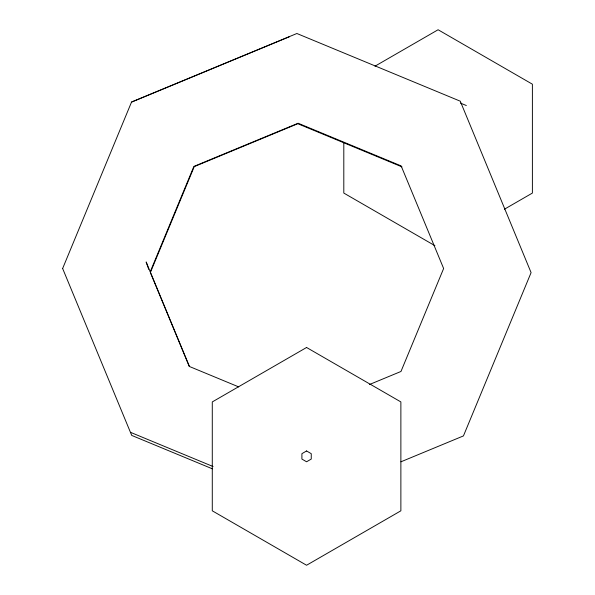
<?xml version="1.0" encoding="UTF-8"?>
<svg xmlns="http://www.w3.org/2000/svg" width="595" height="595" viewBox="0 0 595 595"><rect width="100%" height="100%" fill="white"/><g stroke="black" fill="none" stroke-linecap="round" stroke-linejoin="round"><path stroke-width="0.89" d="M62.609 268.561L131.569 101.983L296.883 33.506L460.262 101.187L531.09 272.614L463.446 435.912L400.933 461.809M150.23 271.803L193.881 166.422L298.125 123.239L401.142 165.916L443.632 268.501L400.978 371.466L369.391 384.548M374.969 66.194L438.099 29.75L532.391 84.193L532.391 193.07L504.426 209.217M131.547 102.124L289.534 36.682M460.456 103.091L466.339 105.531M401.96 166.868L297.805 123.723L194.253 166.615L150.371 272.547L189.329 366.602M238.699 386.899L189.448 366.498L146.147 261.964L148.728 269.364M130.498 432.327L213.07 466.532M212.378 468.823L131.718 435.414L62.616 268.442M434.9 245.668L343.806 193.07L343.806 142.324M306.574 347.487L212.281 401.93L212.281 510.808L306.574 565.25L400.874 510.808L400.874 401.93L306.574 347.487M306.574 450.965L301.903 453.673L301.903 459.072L306.574 461.772L311.252 459.072L311.252 453.673L306.574 450.965"/></g></svg>
